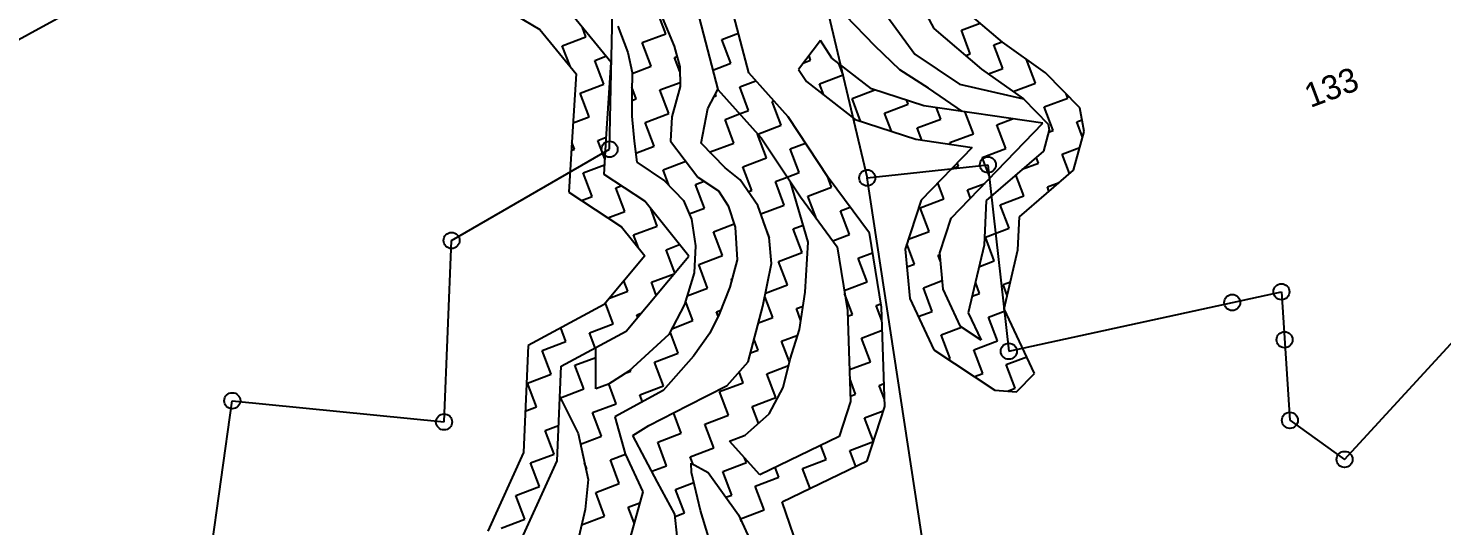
# Model space of a CAD drawing. Header units: metres. Extents: x 307096 to 311250, y 1932270 to 1936190.
# Drawn here: x 309086 to 309634, y 1934920 to 1935112 of the extents above; entities that cross this region are included whole.
import ezdxf

# ---------------------------------------------------------------- set-up
doc = ezdxf.new("R2010")
doc.units = ezdxf.units.M
for name, color, linetype in [('POLY_HATCH', 12, 'Continuous'), ('POLY_PARCEL', 6, 'Continuous'), ('TEXT_PARCEL', 7, 'Continuous')]:
    doc.layers.add(name, color=color, linetype=linetype)
doc.styles.add('TEXT_MAP', font='')
doc.styles.get('TEXT_MAP').set_extended_font_data('Kruti Dev 050')

msp = doc.modelspace()

# ---------------------------------------------------------------- linework, layer by layer
for centre in [(309311.52, 1935065.49), (309458.13, 1935059.47), (309411.37, 1935054.41), (309250.28, 1935030.17), (309552.84, 1935006.15), (309571.89, 1935010.3), (309573.12, 1934991.72), (309466.25, 1934987.27), (309165.29, 1934968.12), (309247.34, 1934959.9), (309575.18, 1934960.54), (309596.37, 1934945.41)]:
    msp.add_circle(centre, 3.11)
at = {"layer": 'POLY_HATCH'}
for p, q in [((309426.45, 1935132.41), (309437.18, 1935112.24)), ((309365.43, 1935095.02), (309357.76, 1935124.61)), ((309266.08, 1935122.76), (309284.51, 1935111.87)), ((309312.07, 1935099.1), (309293.23, 1935122.05)), ((309345.5, 1935119.31), (309353.46, 1935088.6)), ((309463.8, 1935106.99), (309447.64, 1935120.67)), ((309314.67, 1935113.16), (309318.52, 1935102.96)), ((309331.95, 1935116.47), (309336.55, 1935105.35)), ((309414.42, 1935105.46), (309402.88, 1935117.23)), ((309419.02, 1935117.2), (309429.82, 1935102.25)), ((309284.51, 1935111.87), (309298.57, 1935094.75)), ((309437.18, 1935112.24), (309455.69, 1935096.56)), ((309318.52, 1935102.96), (309320.25, 1935095.18)), ((309336.55, 1935105.35), (309338.77, 1935097.34)), ((309393.26, 1935107.54), (309384.76, 1935096.39)), ((309397.65, 1935100.77), (309393.26, 1935107.54)), ((309424.04, 1935096.2), (309414.42, 1935105.46)), ((309429.82, 1935102.25), (309447.12, 1935090.74)), ((309480.48, 1935095.1), (309463.8, 1935106.99)), ((309310.17, 1935069.51), (309312.07, 1935099.1)), ((309338.77, 1935097.34), (309338.83, 1935089.73)), ((309412.99, 1935088.89), (309397.65, 1935100.77)), ((309298.57, 1935094.75), (309297, 1935070.31)), ((309320.25, 1935095.18), (309320.09, 1935087.08)), ((309380.73, 1935077.98), (309365.43, 1935095.02)), ((309384.76, 1935096.39), (309387.8, 1935091.7)), ((309387.8, 1935091.7), (309406.72, 1935077.07)), ((309435.11, 1935089.09), (309424.04, 1935096.2)), ((309455.69, 1935096.56), (309471.87, 1935085.03)), ((309493.79, 1935081.54), (309480.48, 1935095.1)), ((309320.09, 1935087.08), (309320.19, 1935078.28)), ((309338.83, 1935089.73), (309335.59, 1935078.06)), ((309349.64, 1935081.28), (309353.46, 1935088.6)), ((309353.46, 1935088.6), (309370.26, 1935069.88)), ((309433.25, 1935082.25), (309412.99, 1935088.89)), ((309448.23, 1935080.07), (309435.11, 1935089.09)), ((309447.12, 1935090.74), (309471.87, 1935085.03)), ((309347.06, 1935067.85), (309349.64, 1935081.28)), ((309479.36, 1935075.54), (309433.25, 1935082.25)), ((309471.87, 1935085.03), (309481.52, 1935075.2)), ((309495.44, 1935072.38), (309493.79, 1935081.54)), ((309320.19, 1935078.28), (309321.05, 1935068.56)), ((309335.59, 1935078.06), (309335.12, 1935068.64)), ((309396.27, 1935054.58), (309380.73, 1935077.98)), ((309406.72, 1935077.07), (309430.22, 1935069.35)), ((309443.9, 1935038.78), (309479.36, 1935075.54)), ((309481.52, 1935075.2), (309481.92, 1935073.01)), ((309297, 1935070.31), (309295.74, 1935048.82)), ((309309.36, 1935055.69), (309310.17, 1935069.51)), ((309370.26, 1935069.88), (309385.45, 1935047.01)), ((309430.22, 1935069.35), (309452, 1935066.18)), ((309481.92, 1935073.01), (309479.64, 1935064.81)), ((309491.29, 1935057.43), (309495.44, 1935072.38)), ((309321.05, 1935068.56), (309322.07, 1935060.5)), ((309335.12, 1935068.64), (309345.67, 1935054.74)), ((309356.31, 1935058.26), (309347.06, 1935067.85)), ((309452, 1935066.18), (309432.31, 1935045.77)), ((309479.64, 1935064.81), (309457.4, 1935045.61)), ((309322.07, 1935060.5), (309332.83, 1935053.31)), ((309325.12, 1935045.4), (309309.36, 1935055.69)), ((309332.83, 1935053.31), (309340.15, 1935045.62)), ((309345.67, 1935054.74), (309353.73, 1935049.34)), ((309362.08, 1935053.61), (309356.31, 1935058.26)), ((309369.01, 1935043.77), (309362.08, 1935053.61)), ((309388.49, 1935029.5), (309381.6, 1935052.81)), ((309412.22, 1935032.95), (309396.27, 1935054.58)), ((309470.33, 1935039.34), (309491.29, 1935057.43)), ((309295.74, 1935048.82), (309316.14, 1935035.5)), ((309353.73, 1935049.34), (309357.53, 1935043.54)), ((309342.21, 1935024.08), (309325.12, 1935045.4)), ((309340.15, 1935045.62), (309343.29, 1935038.37)), ((309357.53, 1935043.54), (309360.23, 1935035.32)), ((309373.3, 1935031.32), (309369.01, 1935043.77)), ((309385.45, 1935047.01), (309399.7, 1935027.69)), ((309432.31, 1935045.77), (309426.06, 1935026.83)), ((309457.4, 1935045.61), (309456.63, 1935028.35)), ((309343.29, 1935038.37), (309344.76, 1935028.08)), ((309439.46, 1935025.32), (309443.9, 1935038.78)), ((309469.76, 1935026.54), (309470.33, 1935039.34)), ((309316.14, 1935035.5), (309325.16, 1935024.25)), ((309360.23, 1935035.32), (309360.96, 1935022.73)), ((309374.29, 1935021.25), (309373.3, 1935031.32)), ((309416.83, 1935004.35), (309412.22, 1935032.95)), ((309344.76, 1935028.08), (309344.33, 1935017.63)), ((309387.33, 1935010.18), (309388.49, 1935029.5)), ((309399.7, 1935027.69), (309403.67, 1935003.07)), ((309426.06, 1935026.83), (309427.87, 1935007.74)), ((309456.63, 1935028.35), (309450.51, 1935002.17)), ((309464.41, 1935003.65), (309469.76, 1935026.54)), ((309325.16, 1935024.25), (309309.46, 1935005.43)), ((309317.96, 1934995.02), (309342.21, 1935024.08)), ((309360.96, 1935022.73), (309358.16, 1935012.03)), ((309370.89, 1935004.7), (309374.29, 1935021.25)), ((309440.79, 1935011.26), (309439.46, 1935025.32)), ((309344.33, 1935017.63), (309340.52, 1935005.34)), ((309358.16, 1935012.03), (309354.04, 1935001.64)), ((309385.16, 1934995.7), (309387.33, 1935010.18)), ((309447.54, 1934996.84), (309440.79, 1935011.26)), ((309309.46, 1935005.43), (309279.93, 1934989.53)), ((309340.52, 1935005.34), (309334.42, 1934993.8)), ((309365.23, 1934983.19), (309370.89, 1935004.7)), ((309418.15, 1934965.93), (309416.83, 1935004.35)), ((309427.87, 1935007.74), (309437.16, 1934987.87)), ((309476.23, 1934978.64), (309464.41, 1935003.65)), ((309354.04, 1935001.64), (309350.4, 1934994.24)), ((309403.67, 1935003.07), (309404.89, 1934967.79)), ((309450.51, 1935002.17), (309455.53, 1934991.57)), ((309292.78, 1934981.46), (309317.96, 1934995.02)), ((309334.42, 1934993.8), (309318.91, 1934979.51)), ((309350.4, 1934994.24), (309344.07, 1934985.43)), ((309381.44, 1934984.25), (309385.16, 1934995.7)), ((309455.53, 1934991.57), (309447.54, 1934996.84)), ((309279.93, 1934989.53), (309278.09, 1934948.04)), ((309306.2, 1934972.7), (309306.12, 1934988.64)), ((309437.16, 1934987.87), (309460.85, 1934972.24)), ((309344.07, 1934985.43), (309332.21, 1934972.11)), ((309357.02, 1934974.06), (309365.23, 1934983.19)), ((309378.77, 1934973.2), (309381.44, 1934984.25)), ((309291.16, 1934944.91), (309292.78, 1934981.46)), ((309318.91, 1934979.51), (309311.13, 1934974.56)), ((309469.28, 1934971.62), (309476.23, 1934978.64)), ((309311.13, 1934974.56), (309306.2, 1934972.7)), ((309332.21, 1934972.11), (309313.56, 1934961.86)), ((309341.84, 1934966.33), (309357.02, 1934974.06)), ((309373.33, 1934963.11), (309378.77, 1934973.2)), ((309460.85, 1934972.24), (309469.28, 1934971.62)), ((309292.26, 1934969.64), (309299.32, 1934955.49)), ((309326.67, 1934958.59), (309341.84, 1934966.33)), ((309404.89, 1934967.79), (309400.51, 1934954.27)), ((309411.34, 1934944.84), (309418.15, 1934965.93)), ((309313.56, 1934961.86), (309317.57, 1934947.53)), ((309364.01, 1934954.77), (309373.33, 1934963.11)), ((309299.32, 1934955.49), (309303.22, 1934937.68)), ((309320.51, 1934954.66), (309326.67, 1934958.59)), ((309330.14, 1934936.6), (309320.51, 1934954.66)), ((309358.03, 1934952.51), (309364.01, 1934954.77)), ((309400.51, 1934954.27), (309369.73, 1934939.39)), ((309369.73, 1934939.39), (309358.03, 1934952.51)), ((309278.09, 1934948.04), (309264.3, 1934917.58)), ((309274.3, 1934907.66), (309291.16, 1934944.91)), ((309317.57, 1934947.53), (309324.34, 1934932.8)), ((309343.25, 1934940.32), (309343.12, 1934943.88)), ((309343.12, 1934943.88), (309349.7, 1934940.34)), ((309378.39, 1934928.92), (309411.34, 1934944.84)), ((309346.8, 1934925.58), (309343.25, 1934940.32)), ((309349.7, 1934940.34), (309361.53, 1934923.91)), ((309303.22, 1934937.68), (309302.01, 1934925.97)), ((309324.34, 1934932.8), (309317.56, 1934908.14)), ((309336.81, 1934924.25), (309330.14, 1934936.6)), ((309386.81, 1934904.45), (309378.39, 1934928.92)), ((309302.01, 1934925.97), (309299.56, 1934915.4)), ((309339.05, 1934903.39), (309336.81, 1934924.25)), ((309349.81, 1934915.47), (309346.8, 1934925.58)), ((309361.53, 1934923.91), (309366.48, 1934912.92))]:
    msp.add_line(p, q, dxfattribs=at)
at = {"layer": 'POLY_HATCH', "linetype": 'Continuous'}
for p, q in [((309333.28, 1935110.22), (309329.82, 1935119.38)), ((309447.84, 1935111.59), (309455.12, 1935114.34)), ((309293.19, 1935105.56), (309302.35, 1935109.02)), ((309302.35, 1935109.02), (309301.01, 1935112.57)), ((309324.12, 1935106.77), (309333.28, 1935110.22)), ((309355.05, 1935107.97), (309361.45, 1935110.39)), ((309358.5, 1935098.81), (309355.05, 1935107.97)), ((309451.29, 1935102.43), (309447.84, 1935111.59)), ((309296.17, 1935097.67), (309293.19, 1935105.56)), ((309327.57, 1935097.61), (309324.12, 1935106.77)), ((309449.54, 1935101.77), (309451.29, 1935102.43)), ((309460.45, 1935105.88), (309463.67, 1935107.1)), ((309463.9, 1935096.73), (309460.45, 1935105.88)), ((309305.8, 1935099.86), (309310.11, 1935101.48)), ((309309.26, 1935090.7), (309305.8, 1935099.86)), ((309320.25, 1935094.84), (309327.57, 1935097.61)), ((309336.73, 1935101.06), (309337.64, 1935101.41)), ((309338.78, 1935095.63), (309336.73, 1935101.06)), ((309351.5, 1935096.17), (309358.5, 1935098.81)), ((309386.76, 1935099.01), (309389.43, 1935100.02)), ((309389.43, 1935100.02), (309388.8, 1935101.69)), ((309402.05, 1935094.32), (309400.42, 1935098.63)), ((309458.38, 1935094.64), (309463.9, 1935096.73)), ((309473.06, 1935100.18), (309473.25, 1935100.25)), ((309476.52, 1935091.02), (309473.06, 1935100.18)), ((309331.03, 1935088.45), (309338.81, 1935091.39)), ((309361.96, 1935089.66), (309368.15, 1935091.99)), ((309392.89, 1935090.86), (309402.05, 1935094.32)), ((309300.1, 1935087.25), (309309.26, 1935090.7)), ((309303.55, 1935078.09), (309300.1, 1935087.25)), ((309321.87, 1935085), (309320.14, 1935089.58)), ((309334.48, 1935079.29), (309331.03, 1935088.45)), ((309352.06, 1935085.92), (309352.8, 1935086.2)), ((309352.8, 1935086.2), (309352.55, 1935086.86)), ((309365.41, 1935080.5), (309361.96, 1935089.66)), ((309394.53, 1935086.49), (309392.89, 1935090.86)), ((309405.5, 1935085.16), (309414.28, 1935088.47)), ((309467.98, 1935087.8), (309476.52, 1935091.02)), ((309489.13, 1935085.32), (309488.53, 1935086.89)), ((309320.12, 1935084.34), (309321.87, 1935085)), ((309361.92, 1935079.18), (309365.41, 1935080.5)), ((309374.57, 1935083.95), (309375.16, 1935084.18)), ((309378.03, 1935074.79), (309374.57, 1935083.95)), ((309408.81, 1935076.38), (309405.5, 1935085.16)), ((309418.11, 1935079.45), (309427.27, 1935082.91)), ((309427.27, 1935082.91), (309426.71, 1935084.39)), ((309439.88, 1935077.2), (309438.26, 1935081.52)), ((309479.97, 1935081.86), (309489.13, 1935085.32)), ((309483.43, 1935072.71), (309479.97, 1935081.86)), ((309297.35, 1935075.75), (309303.55, 1935078.09)), ((309325.33, 1935075.84), (309334.48, 1935079.29)), ((309328.78, 1935066.68), (309325.33, 1935075.84)), ((309356.25, 1935077.04), (309361.92, 1935079.18)), ((309359.71, 1935067.89), (309356.25, 1935077.04)), ((309368.93, 1935071.36), (309378.03, 1935074.79)), ((309420.75, 1935072.46), (309418.11, 1935079.45)), ((309430.73, 1935073.75), (309439.88, 1935077.2)), ((309452.5, 1935071.5), (309449.33, 1935079.91)), ((309461.65, 1935074.96), (309467.7, 1935077.24)), ((309465.11, 1935065.8), (309461.65, 1935074.96)), ((309492.58, 1935076.16), (309494.62, 1935076.93)), ((309494.84, 1935070.19), (309492.58, 1935076.16)), ((309307.01, 1935068.93), (309310.21, 1935070.14)), ((309368.87, 1935071.34), (309368.93, 1935071.36)), ((309372.32, 1935062.18), (309368.87, 1935071.34)), ((309432.51, 1935069.02), (309430.73, 1935073.75)), ((309443.34, 1935068.05), (309452.5, 1935071.5)), ((309481.65, 1935072.04), (309483.43, 1935072.71)), ((309296.69, 1935065.04), (309297.85, 1935065.47)), ((309297.85, 1935065.47), (309296.87, 1935068.07)), ((309309.72, 1935061.75), (309307.01, 1935068.93)), ((309321.63, 1935063.98), (309328.78, 1935066.68)), ((309350.55, 1935064.43), (309359.71, 1935067.89)), ((309350.67, 1935064.11), (309350.55, 1935064.43)), ((309381.48, 1935065.64), (309387.43, 1935067.88)), ((309384.93, 1935056.48), (309381.48, 1935065.64)), ((309443.58, 1935067.41), (309443.34, 1935068.05)), ((309455.95, 1935062.34), (309465.11, 1935065.8)), ((309486.88, 1935063.55), (309493.7, 1935066.12)), ((309301.31, 1935056.32), (309309.58, 1935059.44)), ((309332.23, 1935057.52), (309341.04, 1935060.84)), ((309363.16, 1935058.73), (309372.32, 1935062.18)), ((309366.62, 1935049.57), (309363.16, 1935058.73)), ((309443.92, 1935057.81), (309446.79, 1935058.89)), ((309446.79, 1935058.89), (309446.28, 1935060.25)), ((309458.95, 1935054.38), (309455.95, 1935062.34)), ((309471.43, 1935057.72), (309477.72, 1935060.09)), ((309477.72, 1935060.09), (309476.85, 1935062.4)), ((309489.7, 1935056.06), (309486.88, 1935063.55)), ((309304.76, 1935047.16), (309301.31, 1935056.32)), ((309334.47, 1935051.58), (309332.23, 1935057.52)), ((309344.85, 1935051.82), (309348.16, 1935053.07)), ((309375.78, 1935053.02), (309380.32, 1935054.74)), ((309379.23, 1935043.86), (309375.78, 1935053.02)), ((309380.32, 1935054.74), (309384.93, 1935056.48)), ((309397.55, 1935050.77), (309395.91, 1935055.12)), ((309472.02, 1935047.48), (309468.96, 1935055.59)), ((309313.92, 1935050.61), (309315.96, 1935051.38)), ((309317.37, 1935041.45), (309313.92, 1935050.61)), ((309348.3, 1935042.66), (309344.85, 1935051.82)), ((309365.28, 1935049.07), (309366.62, 1935049.57)), ((309388.39, 1935047.32), (309397.55, 1935050.77)), ((309391.7, 1935038.53), (309388.39, 1935047.32)), ((309441.09, 1935046.28), (309438.76, 1935052.45)), ((309450.25, 1935049.73), (309456.88, 1935052.23)), ((309451.43, 1935046.58), (309450.25, 1935049.73)), ((309462.86, 1935044.03), (309472.02, 1935047.48)), ((309481.18, 1935050.94), (309485.77, 1935052.67)), ((309481.81, 1935049.25), (309481.18, 1935050.94)), ((309300.66, 1935045.61), (309304.76, 1935047.16)), ((309329.99, 1935035.75), (309327.43, 1935042.51)), ((309342.4, 1935040.43), (309348.3, 1935042.66)), ((309370.16, 1935040.44), (309379.23, 1935043.86)), ((309401, 1935041.62), (309404.78, 1935043.04)), ((309431.93, 1935042.82), (309441.09, 1935046.28)), ((309435.39, 1935033.66), (309431.93, 1935042.82)), ((309466.31, 1935034.87), (309462.86, 1935044.03)), ((309310.81, 1935038.98), (309317.37, 1935041.45)), ((309351.76, 1935033.5), (309359.83, 1935036.55)), ((309373.53, 1935031.25), (309371.22, 1935037.37)), ((309404.46, 1935032.46), (309401, 1935041.62)), ((309320.83, 1935032.3), (309329.99, 1935035.75)), ((309322.71, 1935027.3), (309320.83, 1935032.3)), ((309355.21, 1935024.34), (309351.76, 1935033.5)), ((309373.32, 1935031.17), (309373.53, 1935031.25)), ((309382.69, 1935034.71), (309386.52, 1935036.15)), ((309386.14, 1935025.55), (309382.69, 1935034.71)), ((309397.98, 1935030.02), (309404.46, 1935032.46)), ((309427.31, 1935030.62), (309435.39, 1935033.66)), ((309457.16, 1935031.41), (309466.31, 1935034.87)), ((309460.61, 1935022.26), (309457.16, 1935031.41)), ((309333.44, 1935026.59), (309338.62, 1935028.55)), ((309336.82, 1935017.63), (309333.44, 1935026.59)), ((309376.98, 1935022.09), (309386.14, 1935025.55)), ((309429.68, 1935021.05), (309426.73, 1935028.86)), ((309324.21, 1935023.11), (309324.28, 1935023.14)), ((309324.28, 1935023.14), (309324.27, 1935023.18)), ((309346.05, 1935020.89), (309355.21, 1935024.34)), ((309349.51, 1935011.73), (309346.05, 1935020.89)), ((309380.44, 1935012.94), (309376.98, 1935022.09)), ((309407.91, 1935023.3), (309413.44, 1935025.38)), ((309411.36, 1935014.14), (309407.91, 1935023.3)), ((309426.72, 1935019.93), (309429.68, 1935021.05)), ((309438.84, 1935024.5), (309439.52, 1935024.76)), ((309439.77, 1935022.03), (309438.84, 1935024.5)), ((309454.68, 1935020.02), (309460.61, 1935022.26)), ((309318.58, 1935010.53), (309317.06, 1935014.54)), ((309327.74, 1935013.98), (309336.56, 1935017.31)), ((309358.66, 1935015.19), (309359.02, 1935015.32)), ((309358.85, 1935014.69), (309358.66, 1935015.19)), ((309433.14, 1935011.89), (309440.47, 1935014.66)), ((309311.47, 1935007.84), (309318.58, 1935010.53)), ((309329.62, 1935008.99), (309327.74, 1935013.98)), ((309341.58, 1935008.74), (309349.51, 1935011.73)), ((309371.92, 1935009.72), (309380.44, 1935012.94)), ((309402.42, 1935010.77), (309411.36, 1935014.14)), ((309405.66, 1935001.53), (309402.61, 1935009.62)), ((309436.59, 1935002.73), (309433.14, 1935011.89)), ((309452, 1935008.55), (309454.91, 1935009.64)), ((309454.91, 1935009.64), (309453.27, 1935013.98)), ((309464.06, 1935013.1), (309466.86, 1935014.15)), ((309465.64, 1935008.92), (309464.06, 1935013.1)), ((309312.87, 1934997.91), (309309.86, 1935005.91)), ((309343.8, 1934999.12), (309340.94, 1935006.7)), ((309374.73, 1935000.32), (309371.66, 1935008.47)), ((309383.89, 1935003.78), (309386.52, 1935004.77)), ((309385.67, 1934999.07), (309383.89, 1935003.78)), ((309414.82, 1935004.98), (309416.61, 1935005.66)), ((309417, 1934999.19), (309414.82, 1935004.98)), ((309322.03, 1935001.37), (309323.81, 1935002.04)), ((309322.41, 1935000.36), (309322.03, 1935001.37)), ((309335.6, 1934996.02), (309343.8, 1934999.12)), ((309352.96, 1935002.57), (309354.66, 1935003.21)), ((309353.63, 1935000.81), (309352.96, 1935002.57)), ((309369.19, 1934998.23), (309374.73, 1935000.32)), ((309403.74, 1935000.81), (309405.66, 1935001.53)), ((309431.17, 1935000.69), (309436.59, 1935002.73)), ((309458.36, 1935000.48), (309464.76, 1935002.9)), ((309461.82, 1934991.33), (309458.36, 1935000.48)), ((309294.56, 1934991), (309292.55, 1934996.32)), ((309303.72, 1934994.46), (309312.87, 1934997.91)), ((309305.94, 1934988.55), (309303.72, 1934994.46)), ((309338.1, 1934986.51), (309334.96, 1934994.82)), ((309378.19, 1934991.16), (309384.45, 1934993.53)), ((309409.12, 1934992.37), (309417.14, 1934995.4)), ((309440.04, 1934993.58), (309447.96, 1934996.56)), ((309443.5, 1934984.42), (309440.04, 1934993.58)), ((309285.4, 1934987.55), (309294.56, 1934991)), ((309288.85, 1934978.39), (309285.4, 1934987.55)), ((309306.12, 1934988.07), (309305.94, 1934988.55)), ((309347.26, 1934989.96), (309347.35, 1934989.99)), ((309347.28, 1934989.9), (309347.26, 1934989.96)), ((309366.14, 1934986.62), (309369.03, 1934987.71)), ((309369.03, 1934987.71), (309367.49, 1934991.78)), ((309381.19, 1934983.21), (309378.19, 1934991.16)), ((309412.57, 1934983.21), (309409.12, 1934992.37)), ((309452.66, 1934987.87), (309461.82, 1934991.33)), ((309456.11, 1934978.71), (309452.66, 1934987.87)), ((309298.01, 1934981.85), (309306.14, 1934984.91)), ((309301.47, 1934972.69), (309298.01, 1934981.85)), ((309328.94, 1934983.05), (309338.1, 1934986.51)), ((309332.4, 1934973.89), (309328.94, 1934983.05)), ((309372.48, 1934978.55), (309380.82, 1934981.7)), ((309404.46, 1934980.15), (309412.57, 1934983.21)), ((309442.8, 1934984.15), (309443.5, 1934984.42)), ((309465.27, 1934982.17), (309473.16, 1934985.14)), ((309468.72, 1934973.01), (309465.27, 1934982.17)), ((309279.7, 1934974.94), (309288.85, 1934978.39)), ((309317.98, 1934978.92), (309319.78, 1934979.6)), ((309319.78, 1934979.6), (309319.58, 1934980.13)), ((309363.32, 1934975.1), (309361.74, 1934979.3)), ((309375.94, 1934969.39), (309372.48, 1934978.55)), ((309406.87, 1934970.6), (309404.58, 1934976.67)), ((309452.89, 1934977.5), (309456.11, 1934978.71)), ((309283.15, 1934965.78), (309279.7, 1934974.94)), ((309292.44, 1934969.28), (309301.47, 1934972.69)), ((309314.08, 1934966.98), (309311.2, 1934974.61)), ((309323.24, 1934970.44), (309332.4, 1934973.89)), ((309354.17, 1934971.64), (309363.32, 1934975.1)), ((309357.62, 1934962.49), (309354.17, 1934971.64)), ((309416.02, 1934974.05), (309417.85, 1934974.74)), ((309418.06, 1934968.66), (309416.02, 1934974.05)), ((309465.73, 1934971.88), (309468.72, 1934973.01)), ((309278.8, 1934964.14), (309283.15, 1934965.78)), ((309304.92, 1934963.53), (309314.08, 1934966.98)), ((309324.26, 1934967.74), (309323.24, 1934970.44)), ((309366.78, 1934965.94), (309375.94, 1934969.39)), ((309369.23, 1934959.44), (309366.78, 1934965.94)), ((309404.82, 1934969.83), (309406.87, 1934970.6)), ((309308.38, 1934954.37), (309304.92, 1934963.53)), ((309339.3, 1934955.58), (309336.31, 1934963.51)), ((309348.46, 1934959.03), (309357.62, 1934962.49)), ((309410.32, 1934961.44), (309417.59, 1934964.18)), ((309413.76, 1934952.33), (309410.32, 1934961.44)), ((309286.6, 1934956.62), (309291.76, 1934958.57)), ((309290.06, 1934947.46), (309286.6, 1934956.62)), ((309300.24, 1934951.3), (309308.38, 1934954.37)), ((309330.15, 1934952.12), (309339.3, 1934955.58)), ((309351.92, 1934949.87), (309348.46, 1934959.03)), ((309333.6, 1934942.96), (309330.15, 1934952.12)), ((309342.76, 1934946.42), (309351.92, 1934949.87)), ((309395.46, 1934945.37), (309393.4, 1934950.83)), ((309404.62, 1934948.83), (309413.74, 1934952.27)), ((309406.93, 1934942.71), (309404.62, 1934948.83)), ((309280.9, 1934944.01), (309290.06, 1934947.46)), ((309284.36, 1934934.85), (309280.9, 1934944.01)), ((309302.67, 1934941.76), (309301.85, 1934943.93)), ((309311.83, 1934945.21), (309317.63, 1934947.4)), ((309315.28, 1934936.05), (309311.83, 1934945.21)), ((309343.87, 1934943.48), (309342.76, 1934946.42)), ((309355.37, 1934940.71), (309364.53, 1934944.17)), ((309364.53, 1934944.17), (309363.84, 1934945.99)), ((309386.3, 1934941.92), (309395.46, 1934945.37)), ((309302.36, 1934941.64), (309302.67, 1934941.76)), ((309327.9, 1934940.81), (309333.6, 1934942.96)), ((309358.83, 1934931.56), (309355.37, 1934940.71)), ((309367.98, 1934935.01), (309377.14, 1934938.46)), ((309377.14, 1934938.46), (309375.7, 1934942.28)), ((309389.23, 1934934.16), (309386.3, 1934941.92)), ((309275.2, 1934931.39), (309284.36, 1934934.85)), ((309306.13, 1934932.6), (309315.28, 1934936.05)), ((309309.58, 1934923.44), (309306.13, 1934932.6)), ((309337.06, 1934933.81), (309344.18, 1934936.49)), ((309340.51, 1934924.65), (309337.06, 1934933.81)), ((309371.44, 1934925.85), (309367.98, 1934935.01)), ((309278.65, 1934922.24), (309275.2, 1934931.39)), ((309318.74, 1934926.9), (309323.17, 1934928.57)), ((309321.04, 1934920.8), (309318.74, 1934926.9)), ((309356.62, 1934930.72), (309358.83, 1934931.56)), ((309269.49, 1934918.78), (309278.65, 1934922.24)), ((309300.65, 1934920.07), (309309.58, 1934923.44)), ((309336.91, 1934923.29), (309340.51, 1934924.65)), ((309362.28, 1934922.4), (309371.44, 1934925.85)), ((309362.66, 1934921.39), (309362.28, 1934922.4))]:
    msp.add_line(p, q, dxfattribs=at)
at = {"layer": 'POLY_PARCEL'}
for p, q in [((309311.52, 1935065.49), (309313.49, 1935160.61)), ((309387.13, 1935156.48), (309411.37, 1935054.41)), ((309040.19, 1935084.95), (309098.83, 1935116.91)), ((309250.28, 1935030.17), (309311.52, 1935065.49)), ((309411.37, 1935054.41), (309458.13, 1935059.47)), ((309458.13, 1935059.47), (309466.25, 1934987.27)), ((309433.74, 1934908.19), (309411.37, 1935054.41)), ((309247.34, 1934959.9), (309250.28, 1935030.17)), ((309466.25, 1934987.27), (309571.89, 1935010.3)), ((309571.89, 1935010.3), (309575.18, 1934960.54)), ((309596.37, 1934945.41), (309638.95, 1934991.66)), ((309154.28, 1934889.84), (309165.29, 1934968.12)), ((309165.29, 1934968.12), (309247.34, 1934959.9)), ((309575.18, 1934960.54), (309596.37, 1934945.41))]:
    msp.add_line(p, q, dxfattribs=at)

# ---------------------------------------------------------------- texts
at = {"layer": 'TEXT_PARCEL', "style": 'TEXT_MAP'}
msp.add_text('133', height=9.397, rotation=20.6667, dxfattribs=at).set_placement((309583.1, 1935081.42))

doc.saveas('drawing.dxf')
